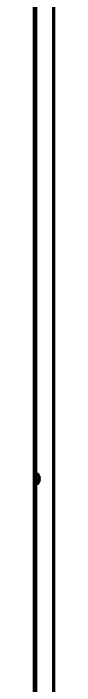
# Model space of a CAD drawing. Header units: inches. Extents: x -2983 to 7024, y 422 to 5529.
# Drawn here: x 1965 to 1980, y 2677 to 3204 of the extents above; entities that cross this region are included whole.
import ezdxf

# ---------------------------------------------------------------- set-up
doc = ezdxf.new("R2010")
doc.units = ezdxf.units.IN

msp = doc.modelspace()

# ---------------------------------------------------------------- linework, layer by layer
at = {"linetype": 'Continuous', "lineweight": 70}
for p, q in [((1979.8, 3936.69), (1979.8, 2612.49)), ((1965, 2273.89), (1965, 3925.39)), ((1965.8, 3925.39), (1965.8, 2614.49)), ((1966.4, 2843.29), (1966.2, 2843.29)), ((1968.25, 2841.59), (1968.28, 2841.59)), ((1966.2, 2835.29), (1966.4, 2835.29)), ((1968.28, 2836.99), (1968.25, 2836.99))]:
    msp.add_line(p, q, dxfattribs=at)
for centre, radius, start, end in [((1966.2, 2842.89), 0.4, 90, 180), ((1966.4, 2842.89), 0.4, 59.6988, 90), ((1964.18, 2839.09), 4.8, 31.5837, 59.6988), ((1964.5, 2839.29), 3.78, 0.0035, 7.6041), ((1964.5, 2839.29), 3.78, 352.3959, 359.9965), ((1966.2, 2835.69), 0.4, 180, 270), ((1966.4, 2835.69), 0.4, 270, 300.3012), ((1964.18, 2839.49), 4.8, 300.3012, 328.4186)]:
    msp.add_arc(centre, radius, start, end, dxfattribs=at)
for points in [[(1968.8, 2840.29), (1968.78, 2840.35), (1968.75, 2840.45), (1968.7, 2840.62), (1968.65, 2840.77), (1968.58, 2840.93), (1968.52, 2841.08), (1968.44, 2841.24), (1968.36, 2841.4), (1968.28, 2841.53), (1968.25, 2841.59)], [(1968.8, 2838.79), (1968.78, 2838.79), (1968.75, 2838.79), (1968.7, 2838.79), (1968.65, 2838.79), (1968.58, 2838.79), (1968.52, 2838.79), (1968.44, 2838.79), (1968.36, 2838.79), (1968.28, 2838.79), (1968.25, 2838.79)], [(1968.8, 2839.79), (1968.8, 2839.82), (1968.8, 2839.86), (1968.81, 2839.93), (1968.81, 2840.01), (1968.81, 2840.08), (1968.81, 2840.15), (1968.8, 2840.22), (1968.8, 2840.27), (1968.8, 2840.29)], [(1968.8, 2838.29), (1968.8, 2838.32), (1968.81, 2838.37), (1968.81, 2838.44), (1968.81, 2838.51), (1968.81, 2838.58), (1968.81, 2838.65), (1968.8, 2838.72), (1968.8, 2838.77), (1968.8, 2838.79)]]:
    msp.add_open_spline(points, degree=3, dxfattribs=at)
for points in [[(1968.25, 2839.79), (1968.37, 2839.79), (1968.48, 2839.79), (1968.62, 2839.79), (1968.66, 2839.79), (1968.73, 2839.79), (1968.77, 2839.79), (1968.8, 2839.79)], [(1968.25, 2836.99), (1968.37, 2837.19), (1968.48, 2837.4), (1968.62, 2837.73), (1968.66, 2837.84), (1968.73, 2838.06), (1968.77, 2838.18), (1968.8, 2838.29)]]:
    msp.add_open_spline(points, degree=3, knots=[0, 0, 0, 0, 0.5, 0.5, 0.75, 0.75, 1, 1, 1, 1], dxfattribs=at)

doc.saveas('drawing.dxf')
